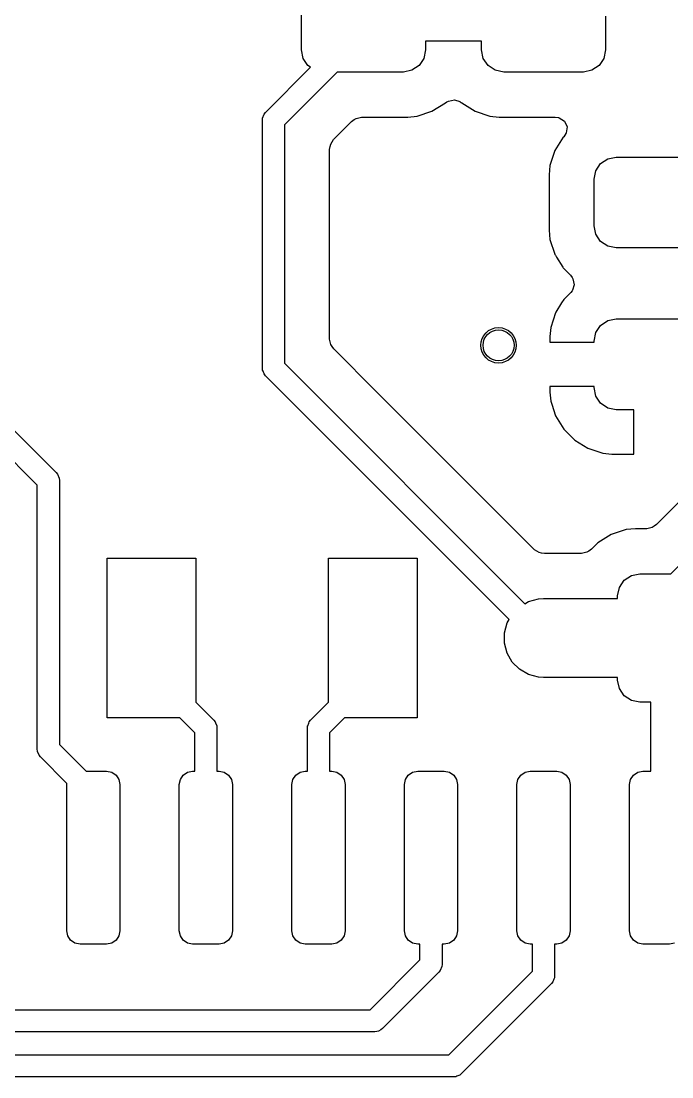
# Model space of a CAD drawing. Header units: inches. Extents: x -2.18 to 1.8, y 0.44 to 2.81.
# Drawn here: x 0.3879 to 0.677, y 1.0401 to 1.509 of the extents above; entities that cross this region are included whole.
import ezdxf

# ---------------------------------------------------------------- set-up
doc = ezdxf.new("R2010")
doc.units = ezdxf.units.IN
doc.header["$MEASUREMENT"] = 0
doc.layers.add('BLACK', color=250, linetype='CONTINUOUS')

msp = doc.modelspace()

# ---------------------------------------------------------------- linework, layer by layer
at = {"layer": 'BLACK', "linetype": 'CONTINUOUS'}
for p, q in [((0.51244, 1.49624), (0.51244, 1.51691)), ((0.64756, 1.51118), (0.64756, 1.49624)), ((0.51319, 1.49247), (0.51244, 1.49624)), ((0.56756, 1.49624), (0.56681, 1.49247)), ((0.59244, 1.50008), (0.56756, 1.50008)), ((0.56756, 1.50008), (0.56756, 1.49624)), ((0.59244, 1.49624), (0.59244, 1.50008)), ((0.59319, 1.49247), (0.59244, 1.49624)), ((0.64756, 1.49624), (0.64681, 1.49247)), ((0.51532, 1.48928), (0.51319, 1.49247)), ((0.56681, 1.49247), (0.56468, 1.48928)), ((0.59532, 1.48928), (0.59319, 1.49247)), ((0.64681, 1.49247), (0.64468, 1.48928)), ((0.49652, 1.46848), (0.51652, 1.48848)), ((0.51652, 1.48848), (0.51532, 1.48928)), ((0.56148, 1.48715), (0.55772, 1.4864)), ((0.56468, 1.48928), (0.56148, 1.48715)), ((0.59852, 1.48715), (0.59532, 1.48928)), ((0.60228, 1.4864), (0.59852, 1.48715)), ((0.64148, 1.48715), (0.63772, 1.4864)), ((0.64468, 1.48928), (0.64148, 1.48715)), ((0.52836, 1.4864), (0.50492, 1.46296)), ((0.55772, 1.4864), (0.52836, 1.4864)), ((0.63772, 1.4864), (0.60228, 1.4864)), ((0.57042, 1.46899), (0.57636, 1.47266)), ((0.57636, 1.47266), (0.57638, 1.47267)), ((0.57636, 1.47266), (0.57636, 1.47266)), ((0.57638, 1.47267), (0.57707, 1.47312)), ((0.57707, 1.47312), (0.5777, 1.47347)), ((0.5777, 1.47347), (0.58039, 1.47406)), ((0.58039, 1.47406), (0.58046, 1.47405)), ((0.58046, 1.47405), (0.58275, 1.47329)), ((0.58275, 1.47329), (0.58301, 1.47312)), ((0.58301, 1.47312), (0.5834, 1.47281)), ((0.5834, 1.47281), (0.58341, 1.47283)), ((0.58341, 1.47283), (0.58364, 1.47266)), ((0.58364, 1.47266), (0.58364, 1.47266)), ((0.58364, 1.47266), (0.58364, 1.47266)), ((0.58364, 1.47266), (0.58958, 1.46899)), ((0.49517, 1.46596), (0.49591, 1.46773)), ((0.49591, 1.46773), (0.49652, 1.46848)), ((0.49591, 1.46773), (0.49591, 1.46773)), ((0.5638, 1.4668), (0.57042, 1.46899)), ((0.58958, 1.46899), (0.5962, 1.4668)), ((0.49508, 1.465), (0.49517, 1.46596)), ((0.49508, 1.355), (0.49508, 1.465)), ((0.52666, 1.45639), (0.53472, 1.46445)), ((0.53472, 1.46445), (0.53584, 1.46528)), ((0.53584, 1.46528), (0.53609, 1.46542)), ((0.53609, 1.46542), (0.53642, 1.4656)), ((0.53642, 1.4656), (0.53675, 1.46578)), ((0.53675, 1.46578), (0.53908, 1.46638)), ((0.53908, 1.46638), (0.55971, 1.46638)), ((0.55971, 1.46638), (0.5638, 1.4668)), ((0.55971, 1.46638), (0.55971, 1.46638)), ((0.5962, 1.4668), (0.60029, 1.46638)), ((0.60029, 1.46638), (0.62518, 1.46638)), ((0.62518, 1.46638), (0.62656, 1.46618)), ((0.62656, 1.46618), (0.62698, 1.46605)), ((0.62698, 1.46605), (0.6293, 1.46457)), ((0.6293, 1.46457), (0.63044, 1.46207)), ((0.50492, 1.46296), (0.50492, 1.35704)), ((0.62992, 1.45907), (0.62894, 1.45764)), ((0.62997, 1.45918), (0.62992, 1.45907)), ((0.63005, 1.45934), (0.62997, 1.45918)), ((0.63044, 1.46207), (0.63005, 1.45934)), ((0.52514, 1.45332), (0.52543, 1.45431)), ((0.52543, 1.45431), (0.52666, 1.45639)), ((0.6287, 1.45741), (0.62504, 1.45147)), ((0.62894, 1.45764), (0.6287, 1.45741)), ((0.6287, 1.45741), (0.6287, 1.45741)), ((0.52494, 1.45195), (0.52514, 1.45332)), ((0.52494, 1.36777), (0.52494, 1.45195)), ((0.62503, 1.45147), (0.62284, 1.44484)), ((0.62504, 1.45147), (0.62503, 1.45147)), ((0.62503, 1.45147), (0.62503, 1.45147)), ((0.62284, 1.44484), (0.62242, 1.44075)), ((0.64319, 1.44253), (0.64532, 1.44572)), ((0.64532, 1.44572), (0.64852, 1.44785)), ((0.64852, 1.44785), (0.65228, 1.4486)), ((0.65228, 1.4486), (0.68772, 1.4486)), ((0.62242, 1.44075), (0.62242, 1.44075)), ((0.62242, 1.44075), (0.62242, 1.4161)), ((0.64244, 1.43876), (0.64319, 1.44253)), ((0.64244, 1.41809), (0.64244, 1.43876)), ((0.64319, 1.41432), (0.64244, 1.41809)), ((0.62242, 1.4161), (0.62242, 1.4161)), ((0.62242, 1.4161), (0.62242, 1.4161)), ((0.62242, 1.4161), (0.62284, 1.41201)), ((0.62284, 1.41201), (0.62502, 1.40543)), ((0.64532, 1.41113), (0.64319, 1.41432)), ((0.64852, 1.409), (0.64532, 1.41113)), ((0.65228, 1.40825), (0.64852, 1.409)), ((0.68772, 1.40825), (0.65228, 1.40825)), ((0.62502, 1.40543), (0.62503, 1.40538)), ((0.62503, 1.40538), (0.62503, 1.40538)), ((0.62503, 1.40538), (0.62526, 1.40501)), ((0.62526, 1.40501), (0.6258, 1.40414)), ((0.6258, 1.40414), (0.6258, 1.40414)), ((0.6258, 1.40414), (0.62851, 1.39975)), ((0.62851, 1.39975), (0.6287, 1.39944)), ((0.6287, 1.39944), (0.6287, 1.39944)), ((0.6287, 1.39944), (0.6287, 1.39944)), ((0.6287, 1.39944), (0.63193, 1.39621)), ((0.63193, 1.39621), (0.63276, 1.3951)), ((0.63276, 1.3951), (0.63306, 1.39456)), ((0.63306, 1.39456), (0.63364, 1.39187)), ((0.63206, 1.38844), (0.62896, 1.38535)), ((0.63271, 1.38925), (0.63206, 1.38844)), ((0.63288, 1.38951), (0.63271, 1.38925)), ((0.63364, 1.3918), (0.63288, 1.38951)), ((0.63364, 1.39187), (0.63364, 1.3918)), ((0.62802, 1.38381), (0.62551, 1.37974)), ((0.62896, 1.38535), (0.62802, 1.38381)), ((0.62534, 1.37947), (0.62317, 1.37292)), ((0.62551, 1.37974), (0.62534, 1.37947)), ((0.62534, 1.37947), (0.62534, 1.37947)), ((0.64532, 1.37387), (0.64852, 1.376)), ((0.64852, 1.376), (0.65228, 1.37675)), ((0.65228, 1.37675), (0.68772, 1.37675)), ((0.34198, 1.36998), (0.40348, 1.30848)), ((0.62317, 1.37292), (0.62276, 1.36888)), ((0.62317, 1.37292), (0.62317, 1.37292)), ((0.64244, 1.36691), (0.64319, 1.37068)), ((0.64319, 1.37068), (0.64532, 1.37387)), ((0.52554, 1.36543), (0.52494, 1.36777)), ((0.52603, 1.36452), (0.52554, 1.36543)), ((0.62276, 1.36888), (0.62276, 1.36888)), ((0.62276, 1.36888), (0.62276, 1.36888)), ((0.62276, 1.36888), (0.62276, 1.36642)), ((0.62276, 1.36642), (0.64244, 1.36642)), ((0.64244, 1.36642), (0.64244, 1.36691)), ((0.39508, 1.30296), (0.33647, 1.36157)), ((0.52687, 1.3634), (0.52603, 1.36452)), ((0.546, 1.34427), (0.52687, 1.3634)), ((0.50492, 1.35704), (0.61171, 1.25025)), ((0.49517, 1.35404), (0.49508, 1.355)), ((0.49539, 1.35352), (0.49517, 1.35404)), ((0.49517, 1.35404), (0.49517, 1.35404)), ((0.49591, 1.35227), (0.49539, 1.35352)), ((0.49652, 1.35152), (0.49591, 1.35227)), ((0.49591, 1.35227), (0.49591, 1.35227)), ((0.60475, 1.24329), (0.49652, 1.35152)), ((0.64244, 1.34673), (0.62276, 1.34673)), ((0.62276, 1.34673), (0.62276, 1.34427)), ((0.64244, 1.34624), (0.64244, 1.34673)), ((0.64319, 1.34247), (0.64244, 1.34624)), ((0.61603, 1.27424), (0.546, 1.34427)), ((0.62276, 1.34427), (0.62317, 1.34023)), ((0.64532, 1.33928), (0.64319, 1.34247)), ((0.67658, 1.26354), (0.7564, 1.34336)), ((0.62317, 1.34023), (0.62317, 1.34023)), ((0.62317, 1.34023), (0.62317, 1.34023)), ((0.62317, 1.34023), (0.6236, 1.33892)), ((0.6236, 1.33892), (0.62533, 1.33372)), ((0.64852, 1.33715), (0.64532, 1.33928)), ((0.65228, 1.3364), (0.64852, 1.33715)), ((0.62533, 1.33372), (0.62534, 1.33368)), ((0.62534, 1.33368), (0.62534, 1.33368)), ((0.62534, 1.33368), (0.62896, 1.3278)), ((0.66016, 1.3364), (0.65228, 1.3364)), ((0.66016, 1.31671), (0.66016, 1.3364)), ((0.62896, 1.3278), (0.63384, 1.32292)), ((0.63384, 1.32292), (0.63972, 1.3193)), ((0.63972, 1.3193), (0.63972, 1.3193)), ((0.63972, 1.3193), (0.64627, 1.31713)), ((0.64627, 1.31713), (0.64627, 1.31713)), ((0.64627, 1.31713), (0.64627, 1.31713)), ((0.64627, 1.31713), (0.64627, 1.31713)), ((0.64627, 1.31713), (0.65032, 1.31671)), ((0.65032, 1.31671), (0.66016, 1.31671)), ((0.66016, 1.31671), (0.66016, 1.31671)), ((0.40348, 1.30848), (0.40409, 1.30773)), ((0.40409, 1.30773), (0.40483, 1.30596)), ((0.40483, 1.30596), (0.40492, 1.305)), ((0.40492, 1.305), (0.40492, 1.18773)), ((0.69271, 1.30798), (0.67022, 1.28549)), ((0.39508, 1.18569), (0.39508, 1.30296)), ((0.67022, 1.28549), (0.66911, 1.28466)), ((0.65005, 1.28095), (0.64411, 1.27728)), ((0.65668, 1.28315), (0.65005, 1.28095)), ((0.65005, 1.28095), (0.65005, 1.28095)), ((0.65005, 1.28095), (0.65005, 1.28095)), ((0.66077, 1.28356), (0.65668, 1.28315)), ((0.66586, 1.28356), (0.66077, 1.28356)), ((0.66077, 1.28356), (0.66077, 1.28356)), ((0.6682, 1.28416), (0.66586, 1.28356)), ((0.66911, 1.28466), (0.6682, 1.28416)), ((0.64411, 1.27728), (0.64127, 1.27445)), ((0.64411, 1.27728), (0.64411, 1.27728)), ((0.61811, 1.27301), (0.61603, 1.27424)), ((0.6191, 1.27272), (0.61811, 1.27301)), ((0.62048, 1.27252), (0.6191, 1.27272)), ((0.63691, 1.27252), (0.62048, 1.27252)), ((0.63925, 1.27312), (0.63691, 1.27252)), ((0.64016, 1.27361), (0.63925, 1.27312)), ((0.64127, 1.27445), (0.64016, 1.27361)), ((0.4261, 1.19957), (0.4261, 1.27043)), ((0.4261, 1.27043), (0.46547, 1.27043)), ((0.46547, 1.27043), (0.46547, 1.20649)), ((0.52453, 1.20649), (0.52453, 1.27043)), ((0.52453, 1.27043), (0.5639, 1.27043)), ((0.5639, 1.27043), (0.5639, 1.19957)), ((0.6558, 1.26066), (0.65899, 1.26279)), ((0.65899, 1.26279), (0.66276, 1.26354)), ((0.66276, 1.26354), (0.67658, 1.26354)), ((0.65291, 1.2537), (0.65366, 1.25747)), ((0.65366, 1.25747), (0.6558, 1.26066)), ((0.6133, 1.25117), (0.61772, 1.25235)), ((0.61772, 1.25235), (0.62, 1.2525)), ((0.62, 1.2525), (0.65291, 1.2525)), ((0.65291, 1.2525), (0.65291, 1.2537)), ((0.61171, 1.25025), (0.6133, 1.25117)), ((0.60383, 1.2417), (0.60475, 1.24329)), ((0.60265, 1.23728), (0.60383, 1.2417)), ((0.60265, 1.23272), (0.60265, 1.23728)), ((0.60383, 1.2283), (0.60265, 1.23272)), ((0.60612, 1.22435), (0.60383, 1.2283)), ((0.60935, 1.22112), (0.60612, 1.22435)), ((0.6133, 1.21883), (0.60935, 1.22112)), ((0.61772, 1.21765), (0.6133, 1.21883)), ((0.62, 1.2175), (0.61772, 1.21765)), ((0.65291, 1.2175), (0.62, 1.2175)), ((0.65291, 1.2163), (0.65291, 1.2175)), ((0.65366, 1.21253), (0.65291, 1.2163)), ((0.6558, 1.20934), (0.65366, 1.21253)), ((0.46547, 1.20649), (0.47348, 1.19848)), ((0.51652, 1.19848), (0.52453, 1.20649)), ((0.65899, 1.20721), (0.6558, 1.20934)), ((0.66276, 1.20646), (0.65899, 1.20721)), ((0.66758, 1.20646), (0.66276, 1.20646)), ((0.66758, 1.17583), (0.66758, 1.20646)), ((0.45847, 1.19957), (0.4261, 1.19957)), ((0.46508, 1.19296), (0.45847, 1.19957)), ((0.47348, 1.19848), (0.47409, 1.19773)), ((0.47409, 1.19773), (0.47409, 1.19773)), ((0.47409, 1.19773), (0.47428, 1.19729)), ((0.47428, 1.19729), (0.47478, 1.19606)), ((0.47478, 1.19606), (0.47483, 1.19596)), ((0.47483, 1.19596), (0.47492, 1.195)), ((0.51508, 1.195), (0.51517, 1.19596)), ((0.51517, 1.19596), (0.51522, 1.19606)), ((0.51522, 1.19606), (0.51567, 1.19717)), ((0.51567, 1.19717), (0.51591, 1.19773)), ((0.51591, 1.19773), (0.51652, 1.19848)), ((0.51591, 1.19773), (0.51591, 1.19773)), ((0.53153, 1.19957), (0.52492, 1.19296)), ((0.5639, 1.19957), (0.53153, 1.19957)), ((0.46508, 1.17583), (0.46508, 1.19296)), ((0.47492, 1.195), (0.47492, 1.17583)), ((0.51508, 1.17583), (0.51508, 1.195)), ((0.52492, 1.19296), (0.52492, 1.17583)), ((0.40492, 1.18773), (0.41682, 1.17583)), ((0.39517, 1.18473), (0.39508, 1.18569)), ((0.39522, 1.18462), (0.39517, 1.18473)), ((0.39517, 1.18473), (0.39517, 1.18473)), ((0.39591, 1.18295), (0.39522, 1.18462)), ((0.39652, 1.18221), (0.39591, 1.18295)), ((0.39591, 1.18295), (0.39591, 1.18295)), ((0.40829, 1.17044), (0.39652, 1.18221)), ((0.41682, 1.17583), (0.42591, 1.17583)), ((0.42591, 1.17583), (0.42817, 1.17538)), ((0.42817, 1.17538), (0.43008, 1.1741)), ((0.43008, 1.1741), (0.43136, 1.17218)), ((0.45864, 1.17218), (0.45992, 1.1741)), ((0.45992, 1.1741), (0.46183, 1.17538)), ((0.46183, 1.17538), (0.46409, 1.17583)), ((0.46409, 1.17583), (0.46508, 1.17583)), ((0.47492, 1.17583), (0.47591, 1.17583)), ((0.47591, 1.17583), (0.47817, 1.17538)), ((0.47817, 1.17538), (0.48008, 1.1741)), ((0.48008, 1.1741), (0.48136, 1.17218)), ((0.50864, 1.17218), (0.50992, 1.1741)), ((0.50992, 1.1741), (0.51183, 1.17538)), ((0.51183, 1.17538), (0.51409, 1.17583)), ((0.51409, 1.17583), (0.51508, 1.17583)), ((0.52492, 1.17583), (0.52591, 1.17583)), ((0.52591, 1.17583), (0.52817, 1.17538)), ((0.52817, 1.17538), (0.53008, 1.1741)), ((0.53008, 1.1741), (0.53136, 1.17218)), ((0.55864, 1.17218), (0.55992, 1.1741)), ((0.55992, 1.1741), (0.56183, 1.17538)), ((0.56183, 1.17538), (0.56409, 1.17583)), ((0.56409, 1.17583), (0.57591, 1.17583)), ((0.57591, 1.17583), (0.57817, 1.17538)), ((0.57817, 1.17538), (0.58008, 1.1741)), ((0.58008, 1.1741), (0.58136, 1.17218)), ((0.60864, 1.17218), (0.60992, 1.1741)), ((0.60992, 1.1741), (0.61183, 1.17538)), ((0.61183, 1.17538), (0.61409, 1.17583)), ((0.61409, 1.17583), (0.62591, 1.17583)), ((0.62591, 1.17583), (0.62817, 1.17538)), ((0.62817, 1.17538), (0.63008, 1.1741)), ((0.63008, 1.1741), (0.63136, 1.17218)), ((0.65864, 1.17218), (0.65992, 1.1741)), ((0.65992, 1.1741), (0.66183, 1.17538)), ((0.66183, 1.17538), (0.66409, 1.17583)), ((0.66409, 1.17583), (0.66758, 1.17583)), ((0.40819, 1.16992), (0.40829, 1.17044)), ((0.40819, 1.10496), (0.40819, 1.16992)), ((0.43136, 1.17218), (0.43181, 1.16992)), ((0.43181, 1.16992), (0.43181, 1.10496)), ((0.45819, 1.16992), (0.45864, 1.17218)), ((0.45819, 1.10496), (0.45819, 1.16992)), ((0.48136, 1.17218), (0.48181, 1.16992)), ((0.48181, 1.16992), (0.48181, 1.10496)), ((0.50819, 1.16992), (0.50864, 1.17218)), ((0.50819, 1.10496), (0.50819, 1.16992)), ((0.53136, 1.17218), (0.53181, 1.16992)), ((0.53181, 1.16992), (0.53181, 1.10496)), ((0.55819, 1.16992), (0.55864, 1.17218)), ((0.55819, 1.10496), (0.55819, 1.16992)), ((0.58136, 1.17218), (0.58181, 1.16992)), ((0.58181, 1.16992), (0.58181, 1.10496)), ((0.60819, 1.16992), (0.60864, 1.17218)), ((0.60819, 1.10496), (0.60819, 1.16992)), ((0.63136, 1.17218), (0.63181, 1.16992)), ((0.63181, 1.16992), (0.63181, 1.10496)), ((0.65819, 1.16992), (0.65864, 1.17218)), ((0.65819, 1.10496), (0.65819, 1.16992)), ((0.40864, 1.1027), (0.40819, 1.10496)), ((0.40992, 1.10078), (0.40864, 1.1027)), ((0.43136, 1.1027), (0.43008, 1.10078)), ((0.43181, 1.10496), (0.43136, 1.1027)), ((0.45864, 1.1027), (0.45819, 1.10496)), ((0.45992, 1.10078), (0.45864, 1.1027)), ((0.48136, 1.1027), (0.48008, 1.10078)), ((0.48181, 1.10496), (0.48136, 1.1027)), ((0.50864, 1.1027), (0.50819, 1.10496)), ((0.50992, 1.10078), (0.50864, 1.1027)), ((0.53136, 1.1027), (0.53008, 1.10078)), ((0.53181, 1.10496), (0.53136, 1.1027)), ((0.55864, 1.1027), (0.55819, 1.10496)), ((0.55992, 1.10078), (0.55864, 1.1027)), ((0.58136, 1.1027), (0.58008, 1.10078)), ((0.58181, 1.10496), (0.58136, 1.1027)), ((0.60864, 1.1027), (0.60819, 1.10496)), ((0.60992, 1.10078), (0.60864, 1.1027)), ((0.63136, 1.1027), (0.63008, 1.10078)), ((0.63181, 1.10496), (0.63136, 1.1027)), ((0.65864, 1.1027), (0.65819, 1.10496)), ((0.65992, 1.10078), (0.65864, 1.1027)), ((0.41183, 1.0995), (0.40992, 1.10078)), ((0.41409, 1.09906), (0.41183, 1.0995)), ((0.42591, 1.09906), (0.41409, 1.09906)), ((0.42817, 1.0995), (0.42591, 1.09906)), ((0.43008, 1.10078), (0.42817, 1.0995)), ((0.46183, 1.0995), (0.45992, 1.10078)), ((0.46409, 1.09906), (0.46183, 1.0995)), ((0.47591, 1.09906), (0.46409, 1.09906)), ((0.47817, 1.0995), (0.47591, 1.09906)), ((0.48008, 1.10078), (0.47817, 1.0995)), ((0.51183, 1.0995), (0.50992, 1.10078)), ((0.51409, 1.09906), (0.51183, 1.0995)), ((0.52591, 1.09906), (0.51409, 1.09906)), ((0.52817, 1.0995), (0.52591, 1.09906)), ((0.53008, 1.10078), (0.52817, 1.0995)), ((0.56183, 1.0995), (0.55992, 1.10078)), ((0.56409, 1.09906), (0.56183, 1.0995)), ((0.56508, 1.09906), (0.56409, 1.09906)), ((0.56508, 1.09204), (0.56508, 1.09906)), ((0.57591, 1.09906), (0.57492, 1.09906)), ((0.57492, 1.09906), (0.57492, 1.09)), ((0.57817, 1.0995), (0.57591, 1.09906)), ((0.58008, 1.10078), (0.57817, 1.0995)), ((0.61183, 1.0995), (0.60992, 1.10078)), ((0.61409, 1.09906), (0.61183, 1.0995)), ((0.61508, 1.09906), (0.61409, 1.09906)), ((0.61508, 1.08704), (0.61508, 1.09906)), ((0.62591, 1.09906), (0.62492, 1.09906)), ((0.62492, 1.09906), (0.62492, 1.085)), ((0.62817, 1.0995), (0.62591, 1.09906)), ((0.63008, 1.10078), (0.62817, 1.0995)), ((0.66183, 1.0995), (0.65992, 1.10078)), ((0.66409, 1.09906), (0.66183, 1.0995)), ((0.67591, 1.09906), (0.66409, 1.09906)), ((0.67817, 1.0995), (0.67591, 1.09906)), ((0.54296, 1.06992), (0.56508, 1.09204)), ((0.57483, 1.08904), (0.57409, 1.08727)), ((0.57492, 1.09), (0.57483, 1.08904)), ((0.57348, 1.08652), (0.54848, 1.06152)), ((0.57409, 1.08727), (0.57348, 1.08652)), ((0.57796, 1.04992), (0.61508, 1.08704)), ((0.62461, 1.08352), (0.62409, 1.08227)), ((0.62483, 1.08404), (0.62461, 1.08352)), ((0.62492, 1.085), (0.62483, 1.08404)), ((0.62483, 1.08404), (0.62483, 1.08404)), ((0.62348, 1.08152), (0.58348, 1.04152)), ((0.62409, 1.08227), (0.62348, 1.08152)), ((0.62409, 1.08227), (0.62409, 1.08227)), ((0.31213, 1.06992), (0.54296, 1.06992)), ((0.545, 1.06008), (0.31416, 1.06008)), ((0.54596, 1.06017), (0.545, 1.06008)), ((0.54663, 1.06045), (0.54596, 1.06017)), ((0.54596, 1.06017), (0.54596, 1.06017)), ((0.54773, 1.06091), (0.54663, 1.06045)), ((0.54848, 1.06152), (0.54773, 1.06091)), ((0.54773, 1.06091), (0.54773, 1.06091)), ((0.31718, 1.04992), (0.57796, 1.04992)), ((0.58348, 1.04152), (0.58273, 1.04091)), ((0.58, 1.04008), (0.31922, 1.04008)), ((0.58096, 1.04017), (0.58, 1.04008)), ((0.58148, 1.04039), (0.58096, 1.04017)), ((0.58096, 1.04017), (0.58096, 1.04017)), ((0.58273, 1.04091), (0.58148, 1.04039)), ((0.58273, 1.04091), (0.58273, 1.04091))]:
    msp.add_line(p, q, dxfattribs=at)
at = {"layer": 'BLACK'}
msp.add_circle((0.6, 1.365), 0.00787, dxfattribs=at)
at = {"layer": 'WHITE'}
msp.add_circle((0.6, 1.365), 0.00689, dxfattribs=at)

doc.saveas('drawing.dxf')
